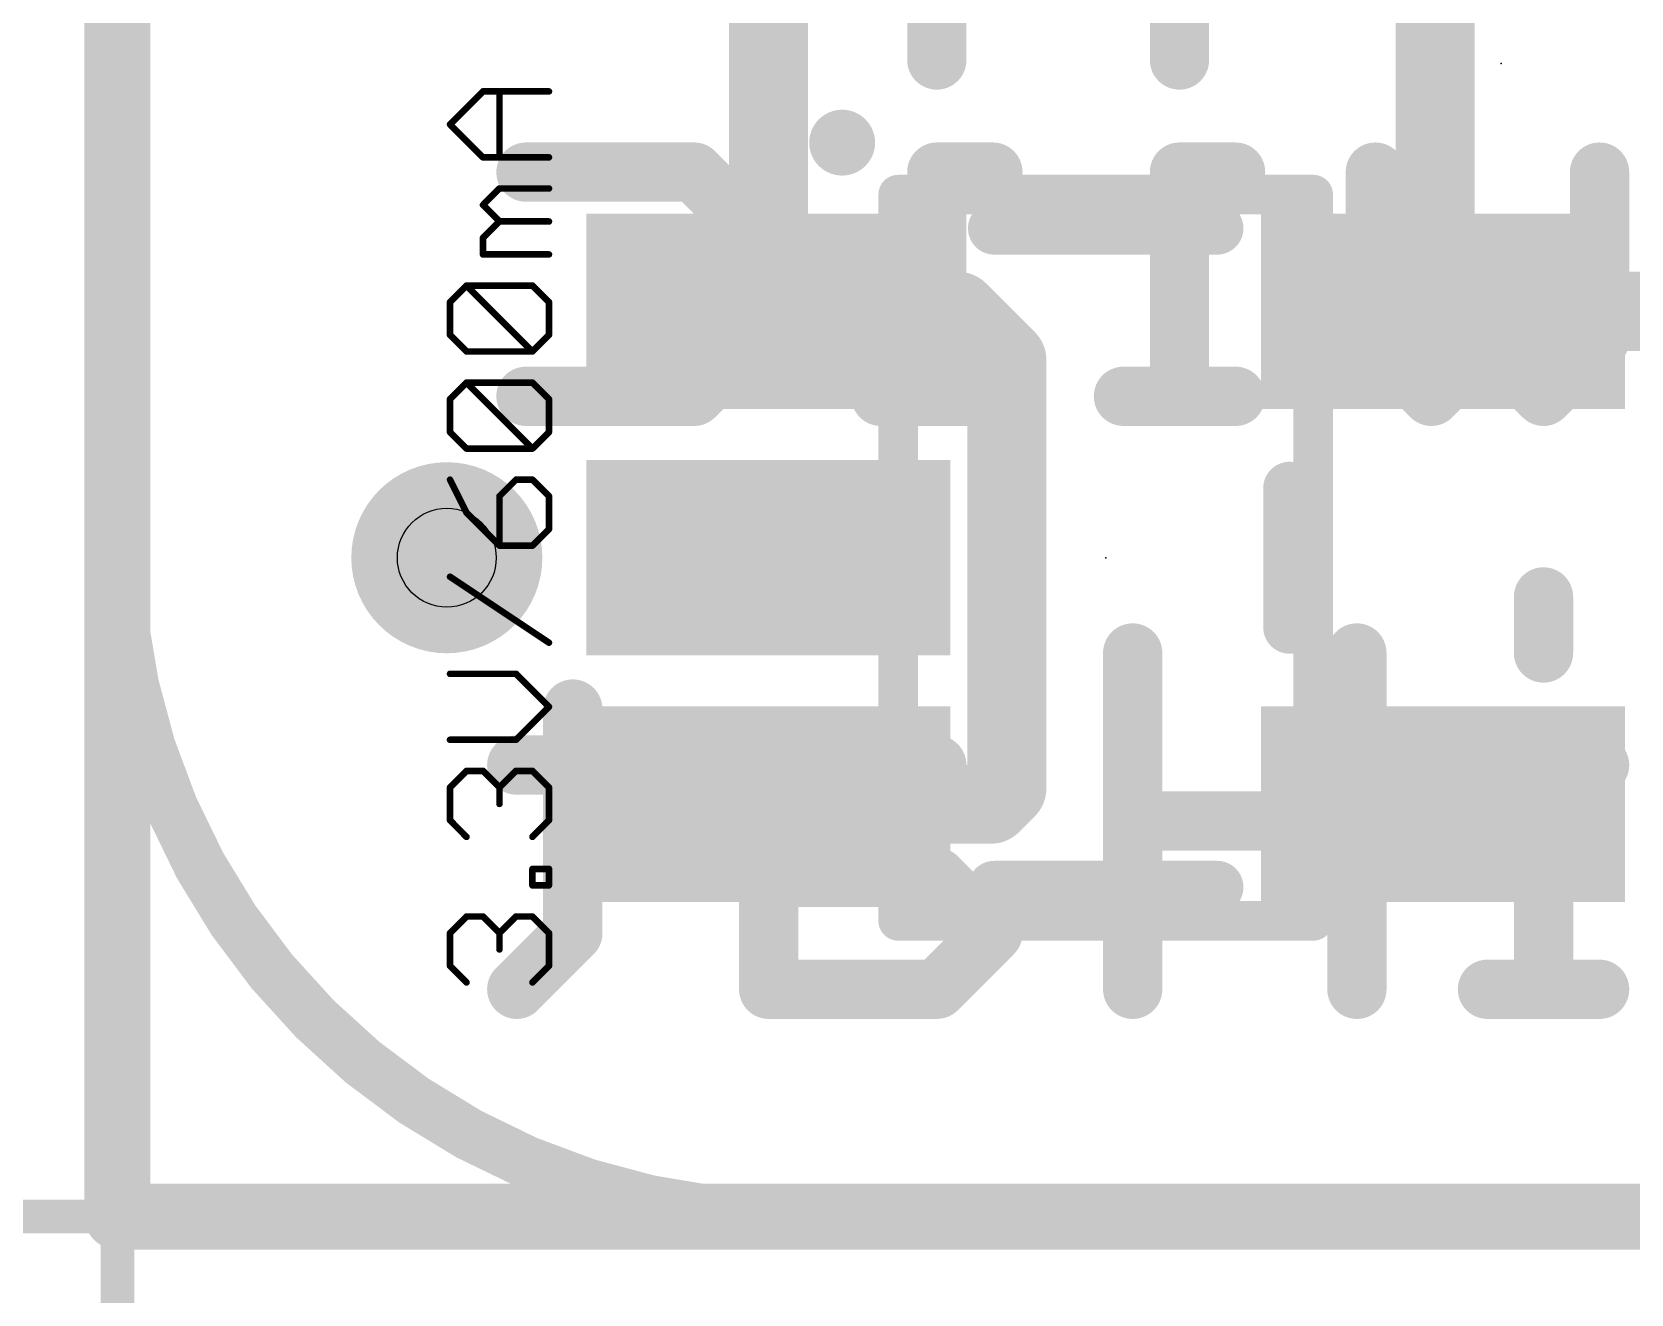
# Model space of a CAD drawing. Extents: x -29 to 79, y -27 to 74.
# Drawn here: x -0.33 to 5.84, y -0.3 to 4.57 of the extents above; entities that cross this region are included whole.
import ezdxf

# ---------------------------------------------------------------- set-up
doc = ezdxf.new("R2010")
doc.units = 0
for name, color, linetype in [('1', 12, 'CONTINUOUS'), ('16', 132, 'CONTINUOUS'), ('18', 110, 'CONTINUOUS'), ('20', 53, 'CONTINUOUS'), ('21', 41, 'CONTINUOUS'), ('22', 40, 'CONTINUOUS'), ('23', 53, 'CONTINUOUS'), ('24', 53, 'CONTINUOUS'), ('27', 253, 'CONTINUOUS'), ('29', 253, 'CONTINUOUS'), ('31', 253, 'CONTINUOUS'), ('44', 253, 'CONTINUOUS'), ('47', 253, 'CONTINUOUS'), ('51', 53, 'CONTINUOUS')]:
    doc.layers.add(name, color=color, linetype=linetype)

# ---------------------------------------------------------------- blocks, each defined once
blk = doc.blocks.new('RECT')
blk.add_solid([(-0.5, -0.5), (0.5, -0.5), (-0.5, 0.5), (0.5, 0.5)])
blk = doc.blocks.new('ROUNDV')
at = {"const_width": 0.5}
blk.add_lwpolyline([(0, -0.25, 1), (0, 0.25, 1), (0, -0.25)], format="xyb", dxfattribs=at)

msp = doc.modelspace()

# ---------------------------------------------------------------- linework, layer by layer
at = {"layer": '1'}
for points, const_width in [([(0, 0), (0, 22.86)], 0.254), ([(5.08, 5.08), (5.08, 3.5201)], 0.3048), ([(2.5099, 3.49), (2.5099, 4.9831)], 0.3048), ([(2.5099, 3.49), (3.241, 3.49)], 0.3048), ([(3.241, 3.49), (3.429, 3.302)], 0.3048), ([(5.08, 3.5201), (5.1101, 3.49)], 0.3048), ([(5.1101, 3.49), (6.289, 3.49)], 0.3048), ([(3.429, 3.302), (3.429, 1.651)], 0.3048), ([(3.368, 1.59), (3.429, 1.651)], 0.3048), ([(2.5099, 1.59), (3.368, 1.59)], 0.3048), ([(52.07, 0), (0, 0)], 0.254)]:
    msp.add_lwpolyline(points, dxfattribs=dict(at, const_width=const_width))
for points, const_width in [([(2.5099, 3.5662, 1), (2.5099, 3.4138)], 0.1524), ([(3.2949, 3.5439, 1), (3.1871, 3.4361)], 0.1524), ([(3.241, 3.4138, 1), (3.241, 3.5662)], 0.1524), ([(5.1339, 3.574, 1), (5.0261, 3.4662)], 0.1524), ([(5.1101, 3.5662, 1), (5.1101, 3.4138)], 0.1524), ([(5.0038, 3.5201, 1), (5.1562, 3.5201)], 0.1524), ([(5.0562, 3.4361, 1), (5.164, 3.5439)], 0.1524), ([(2.4337, 3.49, 1), (2.5861, 3.49)], 0.1524), ([(3.5052, 3.302, 1), (3.3528, 3.302)], 0.1524), ([(3.3751, 3.2481, 1), (3.4829, 3.3559)], 0.1524), ([(3.4829, 1.5971, 1), (3.3751, 1.7049)], 0.1524), ([(2.5099, 1.6662, 1), (2.5099, 1.5138)], 0.1524), ([(3.3528, 1.651, 1), (3.5052, 1.651)], 0.1524), ([(3.368, 1.5138, 1), (3.368, 1.6662)], 0.1524), ([(3.3141, 1.6439, 1), (3.4219, 1.5361)], 0.1524), ([(0, 0.0635, 1), (0, -0.0635)], 0.127), ([(-0.0635, 0, 1), (0.0635, 0)], 0.127)]:
    msp.add_lwpolyline(points, format="xyb", dxfattribs=dict(at, const_width=const_width))
at = {"layer": '16', "const_width": 0.254}
for points in [[(0, 0), (0, 22.86)], [(52.07, 0), (0, 0)]]:
    msp.add_lwpolyline(points, dxfattribs=at)
at = {"layer": '16', "const_width": 0.127}
for points in [[(0, 0.0635, 1), (0, -0.0635)], [(-0.0635, 0, 1), (0.0635, 0)]]:
    msp.add_lwpolyline(points, format="xyb", dxfattribs=at)
at = {"layer": '20', "const_width": 0.2032}
for points in [[(0, 20.447), (0, 2.54)], [(49.784, 0), (2.54, 0)]]:
    msp.add_lwpolyline(points, dxfattribs=at)
at = {"layer": '20'}
for points, const_width in [([(0, 2.54, 0.4), (2.54, 0)], 0.2032), ([(0.0508, 2.5412, 1), (-0.0508, 2.5388)], 0.1016), ([(-0.0508, 2.54, 1), (0.0508, 2.54)], 0.1016), ([(2.54, 0.0508, 1), (2.54, -0.0508)], 0.1016), ([(2.5388, -0.0508, 1), (2.5412, 0.0508)], 0.1016)]:
    msp.add_lwpolyline(points, format="xyb", dxfattribs=dict(at, const_width=const_width))
at = {"layer": '21'}
for points, const_width in [([(2.794, 4.0767, 1), (2.794, 4.2037, 1), (2.794, 4.0767)], 0.127), ([(3.3806, 3.8608, 1), (3.3806, 3.7592)], 0.1016), ([(4.2394, 3.7592, 1), (4.2394, 3.8608)], 0.1016), ([(4.5696, 2.8084, 1), (4.468, 2.8084)], 0.1016), ([(4.468, 2.2716, 1), (4.5696, 2.2716)], 0.1016), ([(3.3806, 1.3208, 1), (3.3806, 1.2192)], 0.1016), ([(4.2394, 1.2192, 1), (4.2394, 1.3208)], 0.1016)]:
    msp.add_lwpolyline(points, format="xyb", dxfattribs=dict(at, const_width=const_width))
at = {"layer": '21', "const_width": 0.2032}
for points in [[(3.3806, 3.81), (4.2394, 3.81)], [(4.5188, 2.8084), (4.5188, 2.2716)], [(4.2394, 1.27), (3.3806, 1.27)]]:
    msp.add_lwpolyline(points, dxfattribs=at)
at = {"layer": '22', "const_width": 0.2286}
for points in [[(3.159, 4.6749), (3.159, 4.4588)], [(4.0945, 4.6749), (4.0945, 4.4588)], [(1.5752, 4.0266), (2.2235, 4.0266)], [(2.2235, 4.0266), (2.4395, 3.8106)], [(3.3751, 4.0266), (3.159, 4.0266)], [(3.159, 4.0266), (3.159, 3.1623)], [(4.3106, 4.0266), (4.0945, 4.0266)], [(4.0945, 4.0266), (4.0945, 3.1623)], [(4.8495, 3.3784), (4.8495, 4.0266)], [(5.7139, 4.0266), (5.7139, 3.3784)], [(2.4395, 3.8106), (2.4395, 3.3784)], [(2.4395, 3.3784), (2.2235, 3.1623)], [(5.0656, 3.1623), (4.8495, 3.3784)], [(5.2817, 3.3784), (5.0656, 3.1623)], [(5.4978, 3.1623), (5.2817, 3.3784)], [(5.7139, 3.3784), (5.4978, 3.1623)], [(2.2235, 3.1623), (1.5752, 3.1623)], [(3.3751, 3.1623), (2.9429, 3.1623)], [(4.3106, 3.1623), (3.8784, 3.1623)], [(5.4978, 2.3889), (5.4978, 2.1728)], [(3.914, 2.1728), (3.914, 0.8763)], [(4.7783, 0.8763), (4.7783, 2.1728)], [(1.7557, 1.9567), (1.7557, 1.0924)], [(1.9718, 1.7406), (1.5396, 1.7406)], [(2.7268, 1.7406), (2.5107, 1.5246)], [(3.159, 1.7406), (2.7268, 1.7406)], [(5.7139, 1.7406), (5.4978, 1.7406)], [(5.4978, 1.7406), (5.4978, 0.8763)], [(2.5107, 1.5246), (2.5107, 0.8763)], [(4.7783, 1.5246), (3.914, 1.5246)], [(3.159, 1.3085), (2.5107, 1.3085)], [(3.3751, 1.0924), (3.159, 1.3085)], [(1.7557, 1.0924), (1.5396, 0.8763)], [(3.159, 0.8763), (3.3751, 1.0924)], [(2.5107, 0.8763), (3.159, 0.8763)], [(5.7139, 0.8763), (5.2817, 0.8763)]]:
    msp.add_lwpolyline(points, dxfattribs=at)
at = {"layer": '22', "const_width": 0.1143}
for points in [[(3.1018, 4.4588, 1), (3.2161, 4.4588)], [(4.0373, 4.4588, 1), (4.1516, 4.4588)], [(1.5752, 4.0838, 1), (1.5752, 3.9695)], [(2.2639, 4.067, 1), (2.183, 3.9862)], [(2.2235, 3.9695, 1), (2.2235, 4.0838)], [(3.2161, 4.0266, 1), (3.1018, 4.0266)], [(3.159, 4.0838, 1), (3.159, 3.9695)], [(3.3751, 3.9695, 1), (3.3751, 4.0838)], [(4.0945, 4.0838, 1), (4.0945, 3.9695)], [(4.1516, 4.0266, 1), (4.0373, 4.0266)], [(4.3106, 3.9695, 1), (4.3106, 4.0838)], [(4.9067, 4.0266, 1), (4.7924, 4.0266)], [(5.771, 4.0266, 1), (5.6567, 4.0266)], [(2.4967, 3.8106, 1), (2.3824, 3.8106)], [(2.3991, 3.7701, 1), (2.48, 3.851)], [(2.48, 3.338, 1), (2.3991, 3.4188)], [(4.8899, 3.4188, 1), (4.8091, 3.338)], [(5.3221, 3.4188, 1), (5.2413, 3.338)], [(5.3221, 3.338, 1), (5.2413, 3.4188)], [(5.7543, 3.338, 1), (5.6734, 3.4188)], [(2.3824, 3.3784, 1), (2.4967, 3.3784)], [(4.7924, 3.3784, 1), (4.9067, 3.3784)], [(5.6567, 3.3784, 1), (5.771, 3.3784)], [(1.5752, 3.2195, 1), (1.5752, 3.1052)], [(2.2235, 3.1052, 1), (2.2235, 3.2195)], [(2.9429, 3.2195, 1), (2.9429, 3.1052)], [(3.3751, 3.1052, 1), (3.3751, 3.2195)], [(3.8784, 3.2195, 1), (3.8784, 3.1052)], [(4.3106, 3.1052, 1), (4.3106, 3.2195)], [(2.183, 3.2027, 1), (2.2639, 3.1219)], [(3.1018, 3.1623, 1), (3.2161, 3.1623)], [(4.0373, 3.1623, 1), (4.1516, 3.1623)], [(5.0252, 3.2027, 1), (5.106, 3.1219)], [(5.0252, 3.1219, 1), (5.106, 3.2027)], [(5.4574, 3.2027, 1), (5.5382, 3.1219)], [(5.4574, 3.1219, 1), (5.5382, 3.2027)], [(5.5549, 2.3889, 1), (5.4406, 2.3889)], [(3.9712, 2.1728, 1), (3.8569, 2.1728)], [(4.8355, 2.1728, 1), (4.7212, 2.1728)], [(5.4406, 2.1728, 1), (5.5549, 2.1728)], [(1.8129, 1.9567, 1), (1.6986, 1.9567)], [(1.5396, 1.7978, 1), (1.5396, 1.6835)], [(1.9718, 1.6835, 1), (1.9718, 1.7978)], [(2.7268, 1.7978, 1), (2.7268, 1.6835)], [(2.7672, 1.7002, 1), (2.6864, 1.781)], [(3.159, 1.6835, 1), (3.159, 1.7978)], [(5.5549, 1.7406, 1), (5.4406, 1.7406)], [(5.4978, 1.7978, 1), (5.4978, 1.6835)], [(5.7139, 1.6835, 1), (5.7139, 1.7978)], [(2.5679, 1.5246, 1), (2.4536, 1.5246)], [(2.4703, 1.565, 1), (2.5511, 1.4841)], [(3.914, 1.5817, 1), (3.914, 1.4674)], [(4.7783, 1.4674, 1), (4.7783, 1.5817)], [(2.5107, 1.3656, 1), (2.5107, 1.2513)], [(3.1994, 1.3489, 1), (3.1186, 1.2681)], [(3.159, 1.2513, 1), (3.159, 1.3656)], [(1.7961, 1.052, 1), (1.7153, 1.1328)], [(3.4155, 1.052, 1), (3.3347, 1.1328)], [(3.3347, 1.052, 1), (3.4155, 1.1328)], [(1.6986, 1.0924, 1), (1.8129, 1.0924)], [(2.5107, 0.9335, 1), (2.5107, 0.8192)], [(3.159, 0.8192, 1), (3.159, 0.9335)], [(5.2817, 0.9335, 1), (5.2817, 0.8192)], [(5.7139, 0.8192, 1), (5.7139, 0.9335)], [(1.4992, 0.9167, 1), (1.58, 0.8359)], [(2.4536, 0.8763, 1), (2.5679, 0.8763)], [(3.1186, 0.9167, 1), (3.1994, 0.8359)], [(3.8569, 0.8763, 1), (3.9712, 0.8763)], [(4.7212, 0.8763, 1), (4.8355, 0.8763)], [(5.4406, 0.8763, 1), (5.5549, 0.8763)]]:
    msp.add_lwpolyline(points, format="xyb", dxfattribs=at)
at = {"layer": '23'}
msp.add_point((3.81, 2.54), dxfattribs=at)
at = {"layer": '24'}
msp.add_point((5.334, 4.445), dxfattribs=at)
at = {"layer": '27', "const_width": 0.0254}
for points in [[(1.2824, 4.2106), (1.4095, 4.3377)], [(1.4095, 4.3377), (1.6637, 4.3377)], [(1.473, 4.0835), (1.473, 4.3377)], [(1.4095, 4.0835), (1.2824, 4.2106)], [(1.6637, 4.0835), (1.4095, 4.0835)], [(1.4095, 3.8999), (1.473, 3.9635)], [(1.473, 3.9635), (1.6637, 3.9635)], [(1.473, 3.8364), (1.4095, 3.8999)], [(1.4095, 3.7728), (1.473, 3.8364)], [(1.473, 3.8364), (1.6637, 3.8364)], [(1.4095, 3.7093), (1.4095, 3.7728)], [(1.6637, 3.7093), (1.4095, 3.7093)], [(1.2824, 3.5257), (1.3459, 3.5893)], [(1.3459, 3.5893), (1.6001, 3.5893)], [(1.6001, 3.3351), (1.3459, 3.5893)], [(1.6001, 3.5893), (1.6637, 3.5257)], [(1.2824, 3.3986), (1.2824, 3.5257)], [(1.6637, 3.5257), (1.6637, 3.3986)], [(1.3459, 3.3351), (1.2824, 3.3986)], [(1.6637, 3.3986), (1.6001, 3.3351)], [(1.6001, 3.3351), (1.3459, 3.3351)], [(1.2824, 3.1515), (1.3459, 3.2151)], [(1.3459, 3.2151), (1.6001, 3.2151)], [(1.6001, 2.9609), (1.3459, 3.2151)], [(1.6001, 3.2151), (1.6637, 3.1515)], [(1.2824, 3.0244), (1.2824, 3.1515)], [(1.6637, 3.1515), (1.6637, 3.0244)], [(1.3459, 2.9609), (1.2824, 3.0244)], [(1.6637, 3.0244), (1.6001, 2.9609)], [(1.6001, 2.9609), (1.3459, 2.9609)], [(1.2824, 2.8409), (1.3459, 2.7138)], [(1.5366, 2.8409), (1.473, 2.7773)], [(1.6001, 2.8409), (1.5366, 2.8409)], [(1.6637, 2.7773), (1.6001, 2.8409)], [(1.473, 2.7773), (1.473, 2.5867)], [(1.6637, 2.6502), (1.6637, 2.7773)], [(1.3459, 2.7138), (1.473, 2.5867)], [(1.6001, 2.5867), (1.6637, 2.6502)], [(1.473, 2.5867), (1.6001, 2.5867)], [(1.6637, 2.2125), (1.2824, 2.4667)], [(1.5366, 2.0925), (1.2824, 2.0925)], [(1.6637, 1.9654), (1.5366, 2.0925)], [(1.5366, 1.8382), (1.6637, 1.9654)], [(1.2824, 1.8382), (1.5366, 1.8382)], [(1.2824, 1.6547), (1.3459, 1.7183)], [(1.3459, 1.7183), (1.4095, 1.7183)], [(1.4095, 1.7183), (1.473, 1.6547)], [(1.473, 1.6547), (1.5366, 1.7183)], [(1.5366, 1.7183), (1.6001, 1.7183)], [(1.6001, 1.7183), (1.6637, 1.6547)], [(1.2824, 1.5276), (1.2824, 1.6547)], [(1.473, 1.6547), (1.473, 1.5911)], [(1.6637, 1.6547), (1.6637, 1.5276)], [(1.3459, 1.464), (1.2824, 1.5276)], [(1.6637, 1.5276), (1.6001, 1.464)], [(1.6001, 1.2769), (1.6001, 1.3405)], [(1.6001, 1.3405), (1.6637, 1.3405)], [(1.6637, 1.3405), (1.6637, 1.2769)], [(1.6637, 1.2769), (1.6001, 1.2769)], [(1.2824, 1.0934), (1.3459, 1.1569)], [(1.3459, 1.1569), (1.4095, 1.1569)], [(1.4095, 1.1569), (1.473, 1.0934)], [(1.473, 1.0934), (1.5366, 1.1569)], [(1.5366, 1.1569), (1.6001, 1.1569)], [(1.6001, 1.1569), (1.6637, 1.0934)], [(1.2824, 0.9663), (1.2824, 1.0934)], [(1.473, 1.0934), (1.473, 1.0298)], [(1.6637, 1.0934), (1.6637, 0.9663)], [(1.3459, 0.9027), (1.2824, 0.9663)], [(1.6637, 0.9663), (1.6001, 0.9027)]]:
    msp.add_lwpolyline(points, dxfattribs=at)
at = {"layer": '27', "const_width": 0.0127}
for points in [[(1.4095, 4.344, 1), (1.4095, 4.3313)], [(1.414, 4.3332, 1), (1.405, 4.3422)], [(1.4794, 4.3377, 1), (1.4667, 4.3377)], [(1.6637, 4.3313, 1), (1.6637, 4.344)], [(1.2869, 4.2151, 1), (1.2779, 4.2061)], [(1.2779, 4.2151, 1), (1.2869, 4.2061)], [(1.4095, 4.0898, 1), (1.4095, 4.0771)], [(1.405, 4.079, 1), (1.414, 4.088)], [(1.4667, 4.0835, 1), (1.4794, 4.0835)], [(1.6637, 4.0771, 1), (1.6637, 4.0898)], [(1.473, 3.9698, 1), (1.473, 3.9571)], [(1.4775, 3.959, 1), (1.4685, 3.968)], [(1.6637, 3.9571, 1), (1.6637, 3.9698)], [(1.414, 3.9044, 1), (1.405, 3.8954)], [(1.405, 3.9044, 1), (1.414, 3.8954)], [(1.473, 3.8427, 1), (1.473, 3.83)], [(1.4775, 3.8319, 1), (1.4685, 3.8409)], [(1.4685, 3.8319, 1), (1.4775, 3.8409)], [(1.6637, 3.83, 1), (1.6637, 3.8427)], [(1.4158, 3.7728, 1), (1.4031, 3.7728)], [(1.405, 3.7773, 1), (1.414, 3.7683)], [(1.4095, 3.7156, 1), (1.4095, 3.7029)], [(1.4031, 3.7093, 1), (1.4158, 3.7093)], [(1.6637, 3.7029, 1), (1.6637, 3.7156)], [(1.3504, 3.5938, 1), (1.3414, 3.5848)], [(1.3459, 3.5956, 1), (1.3459, 3.5829)], [(1.3504, 3.5848, 1), (1.3414, 3.5938)], [(1.6046, 3.5938, 1), (1.5957, 3.5848)], [(1.6001, 3.5829, 1), (1.6001, 3.5956)], [(1.2887, 3.5257, 1), (1.276, 3.5257)], [(1.2779, 3.5302, 1), (1.2869, 3.5212)], [(1.6701, 3.5257, 1), (1.6574, 3.5257)], [(1.6592, 3.5212, 1), (1.6682, 3.5302)], [(1.2869, 3.4031, 1), (1.2779, 3.3941)], [(1.276, 3.3986, 1), (1.2887, 3.3986)], [(1.6574, 3.3986, 1), (1.6701, 3.3986)], [(1.6682, 3.3941, 1), (1.6592, 3.4031)], [(1.3459, 3.3414, 1), (1.3459, 3.3287)], [(1.3414, 3.3306, 1), (1.3504, 3.3396)], [(1.5957, 3.3396, 1), (1.6046, 3.3306)], [(1.5957, 3.3306, 1), (1.6046, 3.3396)], [(1.6001, 3.3287, 1), (1.6001, 3.3414)], [(1.3504, 3.2196, 1), (1.3414, 3.2106)], [(1.3459, 3.2214, 1), (1.3459, 3.2087)], [(1.3504, 3.2106, 1), (1.3414, 3.2196)], [(1.6046, 3.2196, 1), (1.5957, 3.2106)], [(1.6001, 3.2087, 1), (1.6001, 3.2214)], [(1.2887, 3.1515, 1), (1.276, 3.1515)], [(1.2779, 3.156, 1), (1.2869, 3.147)], [(1.6701, 3.1515, 1), (1.6574, 3.1515)], [(1.6592, 3.147, 1), (1.6682, 3.156)], [(1.2869, 3.0289, 1), (1.2779, 3.0199)], [(1.276, 3.0244, 1), (1.2887, 3.0244)], [(1.6574, 3.0244, 1), (1.6701, 3.0244)], [(1.6682, 3.0199, 1), (1.6592, 3.0289)], [(1.3459, 2.9672, 1), (1.3459, 2.9545)], [(1.3414, 2.9564, 1), (1.3504, 2.9654)], [(1.5957, 2.9654, 1), (1.6046, 2.9564)], [(1.5957, 2.9564, 1), (1.6046, 2.9654)], [(1.6001, 2.9545, 1), (1.6001, 2.9672)], [(1.2881, 2.8437, 1), (1.2767, 2.838)], [(1.5366, 2.8472, 1), (1.5366, 2.8345)], [(1.5411, 2.8364, 1), (1.5321, 2.8454)], [(1.6046, 2.8454, 1), (1.5957, 2.8364)], [(1.6001, 2.8345, 1), (1.6001, 2.8472)], [(1.4794, 2.7773, 1), (1.4667, 2.7773)], [(1.4685, 2.7818, 1), (1.4775, 2.7728)], [(1.6701, 2.7773, 1), (1.6574, 2.7773)], [(1.6592, 2.7728, 1), (1.6682, 2.7818)], [(1.3504, 2.7183, 1), (1.3414, 2.7093)], [(1.3403, 2.7109, 1), (1.3516, 2.7166)], [(1.6574, 2.6502, 1), (1.6701, 2.6502)], [(1.6682, 2.6457, 1), (1.6592, 2.6547)], [(1.473, 2.593, 1), (1.473, 2.5803)], [(1.4667, 2.5867, 1), (1.4794, 2.5867)], [(1.4685, 2.5822, 1), (1.4775, 2.5911)], [(1.5957, 2.5911, 1), (1.6046, 2.5822)], [(1.6001, 2.5803, 1), (1.6001, 2.593)], [(1.2859, 2.4719, 1), (1.2789, 2.4614)], [(1.6602, 2.2072, 1), (1.6672, 2.2177)], [(1.2824, 2.0988, 1), (1.2824, 2.0861)], [(1.5411, 2.0969, 1), (1.5321, 2.088)], [(1.5366, 2.0861, 1), (1.5366, 2.0988)], [(1.6682, 1.9609, 1), (1.6592, 1.9698)], [(1.6592, 1.9609, 1), (1.6682, 1.9698)], [(1.2824, 1.8446, 1), (1.2824, 1.8319)], [(1.5366, 1.8319, 1), (1.5366, 1.8446)], [(1.5321, 1.8427, 1), (1.5411, 1.8338)], [(1.3459, 1.7246, 1), (1.3459, 1.7119)], [(1.3504, 1.7138, 1), (1.3414, 1.7227)], [(1.414, 1.7227, 1), (1.405, 1.7138)], [(1.4095, 1.7119, 1), (1.4095, 1.7246)], [(1.5366, 1.7246, 1), (1.5366, 1.7119)], [(1.5411, 1.7138, 1), (1.5321, 1.7227)], [(1.6046, 1.7227, 1), (1.5957, 1.7138)], [(1.6001, 1.7119, 1), (1.6001, 1.7246)], [(1.2887, 1.6547, 1), (1.276, 1.6547)], [(1.2779, 1.6592, 1), (1.2869, 1.6502)], [(1.4794, 1.6547, 1), (1.4667, 1.6547)], [(1.4685, 1.6592, 1), (1.4775, 1.6502)], [(1.4685, 1.6502, 1), (1.4775, 1.6592)], [(1.6701, 1.6547, 1), (1.6574, 1.6547)], [(1.6592, 1.6502, 1), (1.6682, 1.6592)], [(1.4667, 1.5911, 1), (1.4794, 1.5911)], [(1.2869, 1.5321, 1), (1.2779, 1.5231)], [(1.276, 1.5276, 1), (1.2887, 1.5276)], [(1.6574, 1.5276, 1), (1.6701, 1.5276)], [(1.6682, 1.5231, 1), (1.6592, 1.5321)], [(1.3414, 1.4595, 1), (1.3504, 1.4685)], [(1.5957, 1.4685, 1), (1.6046, 1.4595)], [(1.6001, 1.3468, 1), (1.6001, 1.3341)], [(1.6065, 1.3405, 1), (1.5938, 1.3405)], [(1.6701, 1.3405, 1), (1.6574, 1.3405)], [(1.6637, 1.3341, 1), (1.6637, 1.3468)], [(1.6001, 1.2833, 1), (1.6001, 1.2706)], [(1.5938, 1.2769, 1), (1.6065, 1.2769)], [(1.6574, 1.2769, 1), (1.6701, 1.2769)], [(1.6637, 1.2706, 1), (1.6637, 1.2833)], [(1.3459, 1.1633, 1), (1.3459, 1.1506)], [(1.3504, 1.1525, 1), (1.3414, 1.1614)], [(1.414, 1.1614, 1), (1.405, 1.1525)], [(1.4095, 1.1506, 1), (1.4095, 1.1633)], [(1.5366, 1.1633, 1), (1.5366, 1.1506)], [(1.5411, 1.1525, 1), (1.5321, 1.1614)], [(1.6046, 1.1614, 1), (1.5957, 1.1525)], [(1.6001, 1.1506, 1), (1.6001, 1.1633)], [(1.2887, 1.0934, 1), (1.276, 1.0934)], [(1.2779, 1.0979, 1), (1.2869, 1.0889)], [(1.4794, 1.0934, 1), (1.4667, 1.0934)], [(1.4685, 1.0979, 1), (1.4775, 1.0889)], [(1.4685, 1.0889, 1), (1.4775, 1.0979)], [(1.6701, 1.0934, 1), (1.6574, 1.0934)], [(1.6592, 1.0889, 1), (1.6682, 1.0979)], [(1.4667, 1.0298, 1), (1.4794, 1.0298)], [(1.2869, 0.9708, 1), (1.2779, 0.9618)], [(1.276, 0.9663, 1), (1.2887, 0.9663)], [(1.6574, 0.9663, 1), (1.6701, 0.9663)], [(1.6682, 0.9618, 1), (1.6592, 0.9708)], [(1.3414, 0.8982, 1), (1.3504, 0.9072)], [(1.5957, 0.9072, 1), (1.6046, 0.8982)]]:
    msp.add_lwpolyline(points, format="xyb", dxfattribs=at)
at = {"layer": '44'}
msp.add_circle((1.27, 2.54), 0.1905, dxfattribs=at)
at = {"layer": '47', "const_width": 0.13}
for points in [[(0, 0), (-10.84, 0)], [(0, 0), (0, -7.03)]]:
    msp.add_lwpolyline(points, dxfattribs=at)
at = {"layer": '47', "const_width": 0.065}
for points in [[(0.0325, 0, 1), (-0.0325, 0)], [(0, -0.0325, 1), (0, 0.0325)]]:
    msp.add_lwpolyline(points, format="xyb", dxfattribs=at)
at = {"layer": '51', "const_width": 0.1524}
for points in [[(3.01, 1.14), (3.01, 3.94)], [(4.61, 3.94), (3.01, 3.94)], [(4.61, 3.94), (4.61, 1.14)], [(4.61, 1.14), (3.01, 1.14)]]:
    msp.add_lwpolyline(points, dxfattribs=at)
at = {"layer": '51', "const_width": 0.0762}
for points in [[(3.0481, 3.94, 1), (2.9719, 3.94)], [(3.01, 3.9781, 1), (3.01, 3.9019)], [(4.6481, 3.94, 1), (4.5719, 3.94)], [(4.61, 3.9019, 1), (4.61, 3.9781)], [(3.01, 1.1781, 1), (3.01, 1.1019)], [(2.9719, 1.14, 1), (3.0481, 1.14)], [(4.5719, 1.14, 1), (4.6481, 1.14)], [(4.61, 1.1019, 1), (4.61, 1.1781)]]:
    msp.add_lwpolyline(points, format="xyb", dxfattribs=at)

# ---------------------------------------------------------------- block references
at = {"layer": '1', "xscale": 0.55, "yscale": 1.2, "rotation": 270}
for p in [(2.5099, 3.49), (5.1101, 3.49), (2.5099, 2.54), (2.5099, 1.59), (5.1101, 1.59)]:
    msp.add_blockref('RECT', p, dxfattribs=at)
at = {"layer": '18', "xscale": 0.7366, "yscale": 0.7366}
msp.add_blockref('ROUNDV', (1.27, 2.54), dxfattribs=at)
msp.add_blockref('ROUNDV', (1.27, 2.54), dxfattribs=at)
at = {"layer": '29', "xscale": 0.7532, "yscale": 1.4032, "rotation": 270}
for p in [(2.5099, 3.49), (5.1101, 3.49), (2.5099, 2.54), (2.5099, 1.59), (5.1101, 1.59)]:
    msp.add_blockref('RECT', p, dxfattribs=at)
at = {"layer": '31', "xscale": 0.55, "yscale": 1.2, "rotation": 270}
for p in [(2.5099, 3.49), (5.1101, 3.49), (2.5099, 2.54), (2.5099, 1.59), (5.1101, 1.59)]:
    msp.add_blockref('RECT', p, dxfattribs=at)
at = {"layer": '51', "xscale": 0.5, "yscale": 0.65, "rotation": 270}
for p in [(2.635, 3.49), (4.985, 3.49), (2.635, 2.54), (2.635, 1.59), (4.985, 1.59)]:
    msp.add_blockref('RECT', p, dxfattribs=at)

doc.saveas('drawing.dxf')
